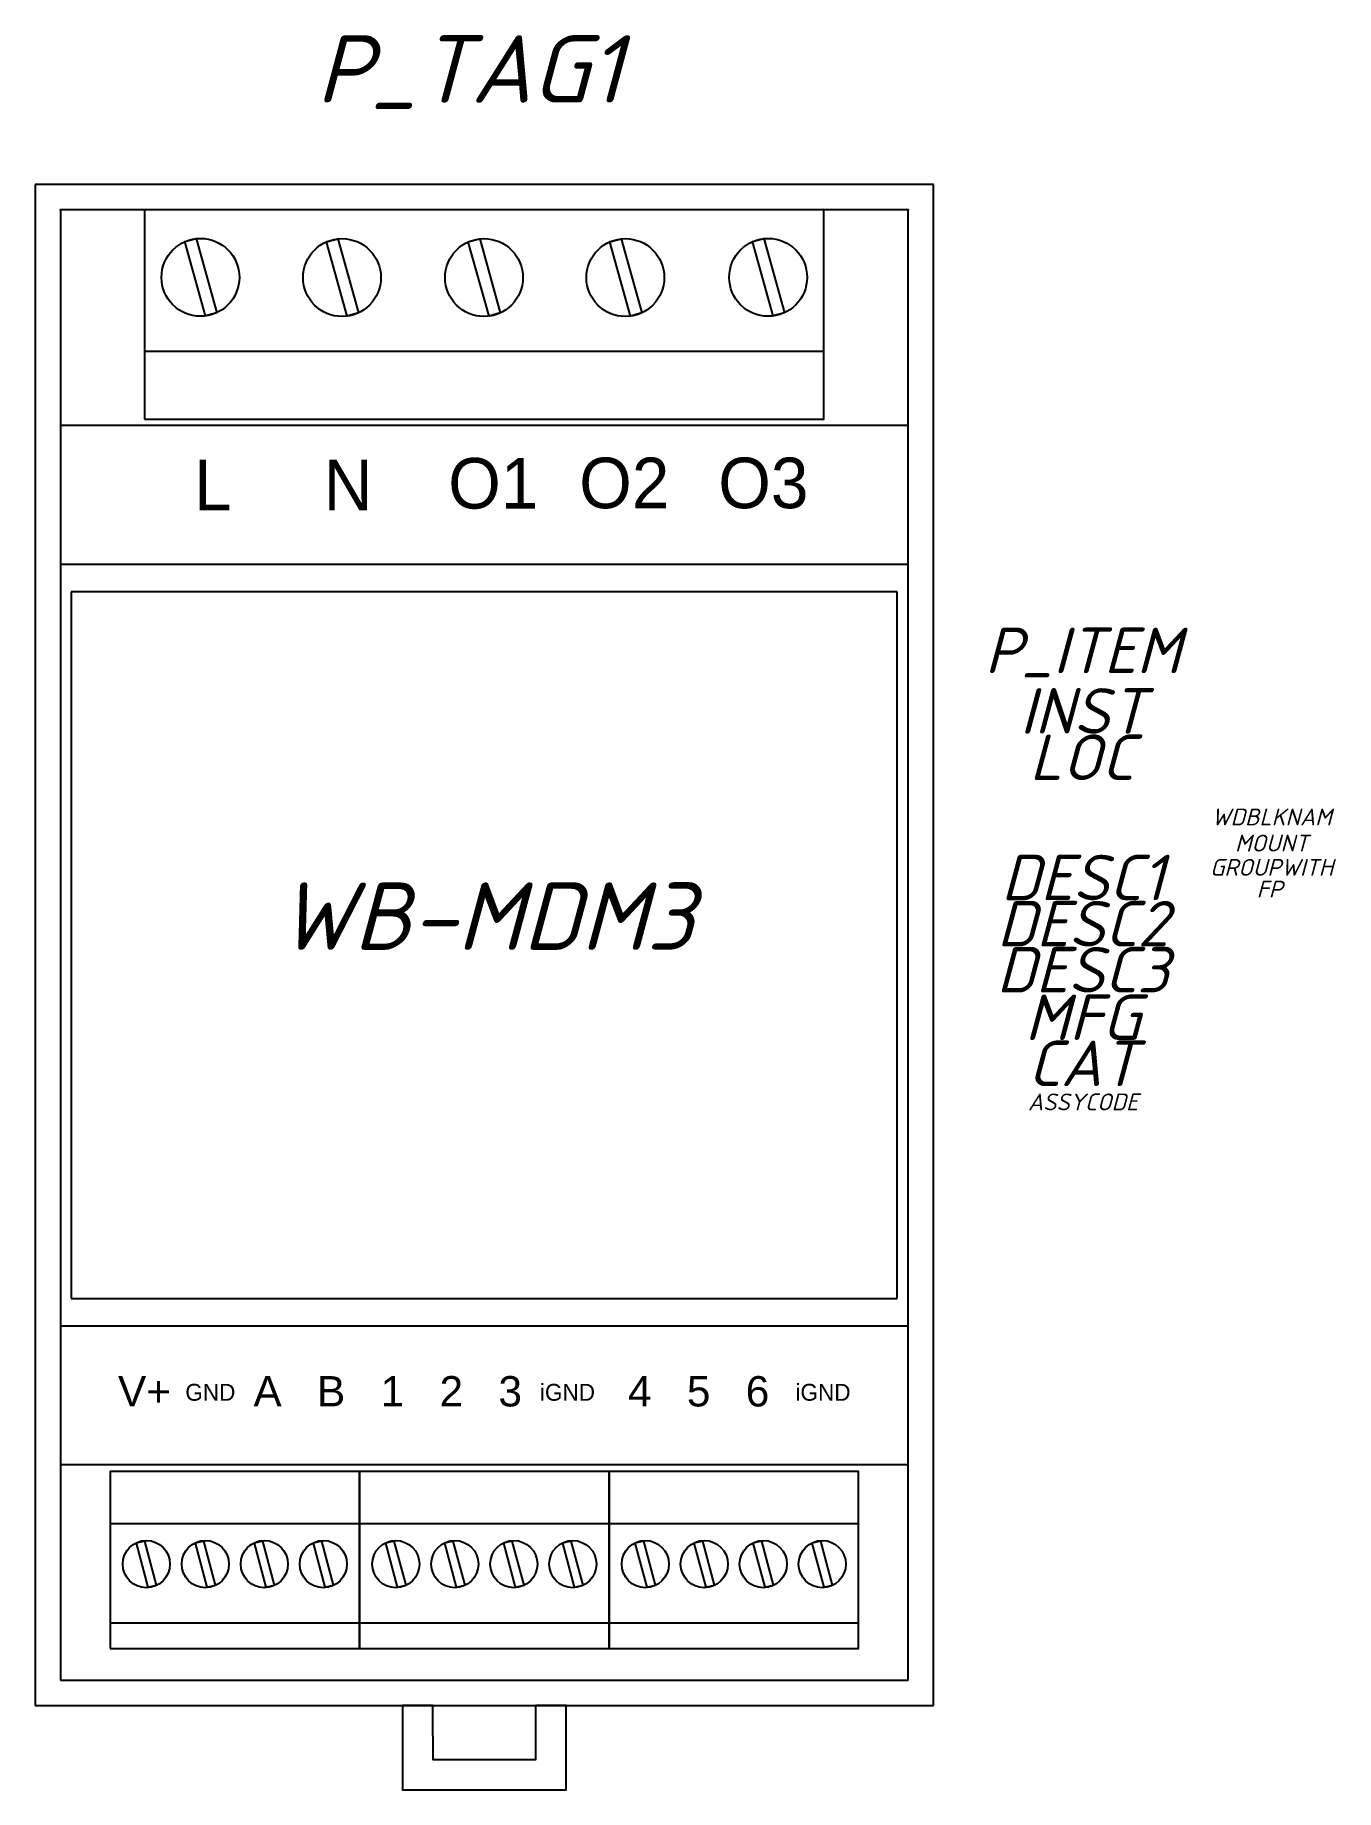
# Model space of a CAD drawing. Header units: millimetres. Extents: x 0 to 77, y -28 to 77.
import ezdxf
from ezdxf.enums import TextEntityAlignment as Align

# ---------------------------------------------------------------- set-up
doc = ezdxf.new("R2010")
doc.units = ezdxf.units.MM
doc.header["$LTSCALE"] = 6
doc.layers.add('Винты', color=8, linetype='Continuous')
doc.layers.add('Клеммники', color=125, linetype='Continuous')
doc.styles.add('WD_IEC', font='isocpeui.ttf', dxfattribs={"height": 2.5})
doc.styles.add('Подписи к клеммникам', font='arial.ttf', dxfattribs={"height": 1.8})

# ---------------------------------------------------------------- blocks, each defined once
blk = doc.blocks.new('*U0')
at = {"layer": 'Винты'}
blk.add_lwpolyline([(0.09, -1.37), (0.61, -1.24), (-0.09, 1.37), (-0.61, 1.24)], close=True, dxfattribs=at)
blk.add_circle((0, 0), 1.4, dxfattribs=at)

msp = doc.modelspace()

# ---------------------------------------------------------------- linework, layer by layer
for p, q in [((0, 67.67), (0, -22.53)), ((53.3, 67.67), (0, 67.67)), ((53.3, -22.53), (53.3, 67.67)), ((1.5, 66.17), (1.5, -21.03)), ((51.8, 66.17), (1.5, 66.17)), ((51.8, -21.03), (51.8, 66.17)), ((51.8, 53.38), (1.5, 53.38)), ((53.3, -8.24), (53.3, 53.38)), ((51.8, 45.14), (1.5, 45.14)), ((2.15, 43.52), (2.15, 1.62)), ((51.15, 43.52), (2.15, 43.52)), ((51.15, 1.62), (51.15, 43.52)), ((2.15, 1.62), (51.15, 1.62)), ((1.5, 0), (51.8, 0)), ((53.3, 0), (53.3, 0)), ((1.5, -8.24), (51.8, -8.24)), ((4.45, -8.64), (4.45, -8.64)), ((19.25, -8.64), (19.25, -8.64)), ((34.05, -8.64), (34.05, -8.64)), ((1.5, -21.03), (51.8, -21.03)), ((0, -22.53), (53.3, -22.53)), ((23.6, -24.33), (23.6, -22.53)), ((29.7, -24.33), (29.7, -22.53))]:
    msp.add_line(p, q)
for points in [[(6.5, 53.77), (46.8, 53.79), (46.8, 66.19), (6.5, 66.17)], [(8.88, 64.29), (9.56, 64.47), (10.78, 60.07), (10.11, 59.88)], [(17.28, 64.28), (17.96, 64.46), (19.18, 60.06), (18.51, 59.87)], [(25.7, 64.28), (26.38, 64.46), (27.6, 60.06), (26.93, 59.87)], [(34.09, 64.28), (34.77, 64.46), (35.99, 60.06), (35.32, 59.87)], [(42.56, 64.29), (43.24, 64.47), (44.46, 60.07), (43.79, 59.88)], [(6.5, 53.77), (46.8, 53.77), (46.8, 57.77), (6.5, 57.77)], [(4.45, -11.74), (19.25, -11.74), (19.25, -8.64), (4.45, -8.64)], [(4.45, -19.14), (19.25, -19.14), (19.25, -8.64), (4.45, -8.64)], [(19.25, -11.74), (34.05, -11.74), (34.05, -8.64), (19.25, -8.64)], [(19.25, -19.14), (34.05, -19.14), (34.05, -8.64), (19.25, -8.64)], [(34.05, -11.74), (48.85, -11.74), (48.85, -8.64), (34.05, -8.64)], [(34.05, -19.14), (48.85, -19.14), (48.85, -8.64), (34.05, -8.64)], [(4.45, -19.14), (19.25, -19.14), (19.25, -17.64), (4.45, -17.64)], [(19.25, -19.14), (34.05, -19.14), (34.05, -17.64), (19.25, -17.64)], [(34.05, -19.14), (48.85, -19.14), (48.85, -17.64), (34.05, -17.64)]]:
    msp.add_lwpolyline(points, close=True)
for points in [[(0, 45.14), (0, 45.14), (0, 0)], [(23.6, -22.53), (21.8, -22.53), (21.8, -27.53), (31.5, -27.53), (31.5, -22.53), (29.7, -22.53)], [(23.6, -24.33), (23.6, -25.73), (29.7, -25.73), (29.7, -24.33)]]:
    msp.add_lwpolyline(points)
for centre in [(9.81, 62.17), (18.21, 62.16), (26.63, 62.16), (35.02, 62.16), (43.49, 62.17)]:
    msp.add_circle(centre, 2.31)
for p in [(1.5, 66.17), (1.5, 66.17), (51.8, 66.17)]:
    msp.add_point(p)

# ---------------------------------------------------------------- block references
at = {"layer": 'Клеммники', "color": 0, "linetype": 'ByBlock', "lineweight": -2}
for p in [(6.6, -14.14), (10.1, -14.14), (13.6, -14.14), (17.1, -14.14), (21.4, -14.14), (24.9, -14.14), (28.4, -14.14), (31.9, -14.14), (36.2, -14.14), (39.7, -14.14), (43.2, -14.14), (46.7, -14.14)]:
    msp.add_blockref('*U0', p, dxfattribs=at)

# ---------------------------------------------------------------- texts
at = {"style": 'Подписи к клеммникам'}
msp.add_text(' V+       A   B   1   2   3         4   5   6 ', height=1.8, dxfattribs=at).set_placement((4.22, -4.79))
at = {"attachment_point": 1, "style": 'WD_IEC'}
for s, width, heights, insert, char_height in [('{\\fUbuntu|b0|i0|c0|p34;L}', 8.0152, [0], (9.43, 51.35), 3), ('{\\fUbuntu|b0|i0|c0|p34;N}', 8.0152, [0], (17.12, 51.35), 3), ('{\\fUbuntu|b0|i0|c0|p34;O1}', 8.0152, [0], (24.51, 51.46), 3), ('{\\fUbuntu|b0|i0|c0|p34;O\\fUbuntu|b0|i0|c204|p34;2}', 8.1011, [3.13], (32.28, 51.48), 3), ('{\\fUbuntu|b0|i0|c0|p34;O\\fUbuntu|b0|i0|c204|p34;3}', 8.0152, [0], (40.53, 51.48), 3), ('WB-MDM3', 40.751, [0], (14.42, 26.29), 4)]:
    msp.add_mtext_dynamic_manual_height_columns(s, width=width, gutter_width=12.5, heights=heights, dxfattribs=dict(at, insert=insert, char_height=char_height))
at = {"char_height": 1, "attachment_point": 1}
for s, insert in [(' GND', (8.54, -3.45)), ('iGND', (29.95, -3.45)), ('iGND', (45.11, -3.45))]:
    msp.add_mtext_dynamic_manual_height_columns(s, width=5.8704, gutter_width=12.5, heights=[0], dxfattribs=dict(at, insert=insert))
at = {"style": 'WD_IEC'}
for tag, height, p in [('P_TAG1', 4, (25.76, 72.53)), ('DESC1', 2.7, (62.15, 25.23)), ('DESC2', 2.7, (62.15, 22.49)), ('DESC3', 2.7, (62.15, 19.76))]:
    msp.add_attdef(tag, text='', height=height, dxfattribs=at).set_placement(p, align=Align.CENTER)
for tag, text, height, flags, p in [('P_ITEM', '', 2.7, 1, (62.15, 38.7)), ('INST', '', 2.7, 1, (62.15, 35.11)), ('LOC', '', 2.7, 1, (62.09, 32.36)), ('WDBLKNAM', 'AM', 1, 1, (73.36, 29.67)), ('MOUNT', '', 1, 1, (73.36, 28.12)), ('GROUPWITH', '', 1, 1, (73.36, 26.68)), ('FP', '', 1, 1, (73.24, 25.39)), ('MFG', '', 2.7, 1, (62.15, 16.94)), ('CAT', 'WB-MDM3-v.2.10', 2.7, 1, (62.15, 14.21)), ('ASSYCODE', '', 1, 9, (62.17, 12.77))]:
    msp.add_attdef(tag, text=text, height=height, dxfattribs=dict(at, flags=flags)).set_placement(p, align=Align.CENTER)

doc.saveas('drawing.dxf')
